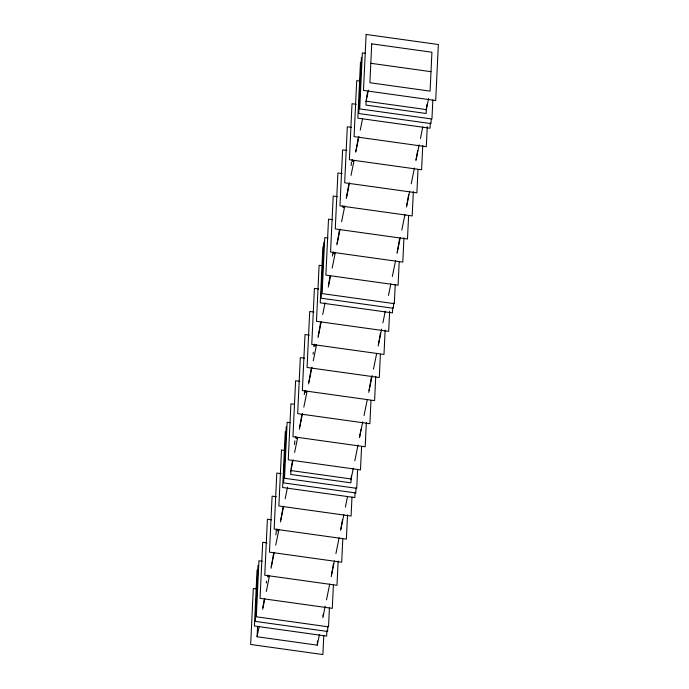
<?xml version="1.0" encoding="UTF-8"?>
<svg xmlns="http://www.w3.org/2000/svg" width="689" height="689" viewBox="0 0 689 689"><rect width="100%" height="100%" fill="white"/><g stroke="black" fill="none" stroke-linecap="round" stroke-linejoin="round"><path stroke-width="1.03" d="M257.057 570.01L254.422 626.008L326.646 636.085L326.896 630.797M258.005 565.393L255.361 621.392L327.585 631.469L327.835 626.18M319.412 634.621L317.267 645.154L257.083 636.757L257.574 626.249M285.263 431.503L282.628 487.502L354.852 497.579L355.093 492.291M286.202 426.887L283.567 482.886L355.791 492.962L356.041 487.674M322.874 246.826L320.23 302.824L392.454 312.901L392.704 307.613M323.813 242.209L321.169 298.208L393.393 308.284L393.643 302.996M317.267 645.154L317.465 640.951M323.778 635.534L322.883 654.55L250.658 644.473L253.302 588.475L256.489 588.923M329.42 607.827L328.524 626.852L256.299 616.776L258.943 560.777L262.13 561.225M333.381 585.133L332.287 608.378L260.063 598.302L262.698 542.312L266.953 542.906M360.476 62.148L357.832 118.146L430.057 128.223L430.306 122.943M361.415 57.531L358.771 113.53L430.995 123.607L431.202 119.378M338.135 560.992L336.99 585.297L264.765 575.22L267.401 519.222L271.647 519.816M342.786 538.97L341.684 562.215L269.459 552.139L272.103 496.14L276.349 496.735M347.532 514.829L346.386 539.125L274.162 529.049L276.806 473.059L281.052 473.644M351.984 497.027L351.089 516.044L278.864 505.967L281.508 449.969L284.695 450.417M357.625 469.321L356.73 488.337L284.505 478.269L287.141 422.271L290.327 422.71M361.587 446.627L360.485 469.872L288.269 459.796L290.904 403.806L294.091 404.245M366.333 422.486L365.187 446.791L292.963 436.714L295.607 380.716L299.853 381.31M370.983 400.464L369.89 423.709L297.665 413.633L300.309 357.634L304.555 358.228M375.738 376.323L374.592 400.619L302.368 390.542L305.012 334.553L309.258 335.138M380.388 354.292L379.294 377.538L307.07 367.461L309.706 311.462L313.96 312.057M385.142 330.152L383.988 354.447L311.772 344.379L314.408 288.381L318.654 288.975M389.638 311.29L388.691 331.366L316.466 321.289L319.11 265.291L322.297 265.739M395.228 284.652L394.332 303.668L322.107 293.592L324.752 237.593L327.938 238.041M399.189 261.958L398.096 285.194L325.871 275.118L328.515 219.128L332.761 219.722M403.943 237.817L402.798 262.113L330.574 252.036L333.209 196.038L337.464 196.632M408.594 215.786L407.492 239.031L335.267 228.955L337.911 172.956L342.157 173.55M413.34 191.645L412.194 215.941L339.97 205.865L342.614 149.875L346.86 150.469M417.99 169.615L416.897 192.86L344.672 182.783L347.316 126.785L351.562 127.379M422.745 145.474L421.599 169.778L349.375 159.702L352.01 103.703L356.265 104.297M427.249 126.621L426.302 146.688L354.077 136.611L356.713 80.622L359.899 81.061M432.838 99.974L431.943 118.99L359.718 108.914L362.354 52.915L365.54 53.363M257.083 636.757L259.228 626.223M262.655 609.377L264.8 598.844M266.307 591.463L269.52 575.668M271.027 568.296L274.239 552.492M275.738 545.12L278.959 529.324M280.457 521.952L283.679 506.148M285.177 498.776L287.537 487.192M290.758 471.397L293.118 459.804M294.616 452.432L297.622 437.687M299.336 429.264L302.549 413.46M303.84 407.139L307.053 391.343M308.56 383.971L311.988 367.116M313.271 360.795L316.492 345M317.991 337.627L321.212 321.823M322.71 314.451L325.07 302.867M328.291 287.072L330.651 275.479M332.15 268.107L335.371 252.312M336.869 244.939L340.082 229.136M341.589 221.763L344.801 205.968M346.309 198.596L349.521 182.792M351.02 175.419L354.025 160.675M355.739 152.243L358.96 136.448M360.244 130.126L362.603 118.542M366.04 101.688L368.4 90.104M322.848 617.766L325.208 606.182M326.491 599.861L329.712 584.065M331.211 576.693L334.423 560.889M335.931 553.517L339.143 537.721M340.65 530.349L343.863 514.545M345.361 507.173L347.506 496.64M350.942 479.794L353.302 468.201M354.801 460.829L358.022 445.034M359.52 437.661L362.741 421.857M364.025 415.536L367.246 399.741M368.744 392.368L372.172 375.514M373.464 369.192L376.676 353.397M378.183 346.024L381.611 329.17M382.903 322.848L385.254 311.264M388.475 295.46L390.835 283.877M392.334 276.504L395.555 260.709M397.053 253.337L400.275 237.533M401.773 230.16L404.994 214.365M406.493 206.993L409.705 191.189M411.212 183.817L414.425 168.021M415.932 160.64L419.145 144.845M420.436 138.523L422.796 126.94M426.224 110.085L428.584 98.501M370.811 63.285L431.004 71.682M342.476 519.807A29.257 2.213 -82.1 0 1 340.805 528.954M351.545 475.608A29.257 2.213 -82.1 0 1 351.209 477.52M333.407 563.955A29.257 2.213 -82.1 0 1 331.409 575.126M323.339 614.114A29.257 2.213 -82.1 0 1 323.012 616.026M417.689 150.452A29.257 2.213 -82.1 0 1 416.018 159.607M427.094 104.289A29.257 2.213 -82.1 0 1 426.422 108.173M408.62 194.599A29.257 2.213 -82.1 0 1 406.622 205.77M399.534 238.704A29.257 2.213 -82.1 0 1 397.217 251.941M360.95 429.445A29.257 2.213 -82.1 0 1 359.615 436.619M371.337 377.21A29.257 2.213 -82.1 0 1 369.011 390.448M380.414 333.106A29.257 2.213 -82.1 0 1 378.416 344.276M320.549 322.65A29.257 2.213 -82.1 0 1 318.223 335.879M315.881 345.008A29.257 2.213 -82.1 0 1 314.554 344.216M332.787 252.648A29.257 2.213 -82.1 0 1 332.494 256.101M329.953 276.478A29.257 2.213 -82.1 0 1 328.627 284.445M313.986 344.982A29.257 2.213 -82.1 0 1 313.848 346.67M313.314 352.208A29.257 2.213 -82.1 0 1 313.099 354.189M311.144 368.813A29.257 2.213 -82.1 0 1 308.827 382.05M306.484 391.18A29.257 2.213 -82.1 0 1 305.149 390.387M304.581 391.154A29.257 2.213 -82.1 0 1 304.288 394.608M301.748 414.985A29.257 2.213 -82.1 0 1 299.422 428.222M297.08 437.351A29.257 2.213 -82.1 0 1 295.753 436.559M339.35 230.307A29.257 2.213 -82.1 0 1 337.033 243.544M334.682 252.674A29.257 2.213 -82.1 0 1 333.355 251.881M351.45 161.993A29.257 2.213 -82.1 0 1 351.123 165.618M348.755 184.144A29.257 2.213 -82.1 0 1 346.429 197.373M344.087 206.502A29.257 2.213 -82.1 0 1 342.76 205.71M367.556 91.801A29.257 2.213 -82.1 0 1 366.238 99.776M358.151 137.972A29.257 2.213 -82.1 0 1 355.834 151.21M353.491 160.339A29.257 2.213 -82.1 0 1 352.157 159.538M266.505 581.137A29.257 2.213 -82.1 0 1 266.307 583.058M264.137 599.663A29.257 2.213 -82.1 0 1 262.819 607.629M276.375 529.66A29.257 2.213 -82.1 0 1 275.91 534.965M273.542 553.491A29.257 2.213 -82.1 0 1 271.216 566.728M268.874 575.858A29.257 2.213 -82.1 0 1 267.547 575.065M294.892 440.779A29.257 2.213 -82.1 0 1 294.513 444.551M292.343 461.156A29.257 2.213 -82.1 0 1 291.025 469.123M282.946 507.328A29.257 2.213 -82.1 0 1 280.621 520.557M278.278 529.686A29.257 2.213 -82.1 0 1 276.944 528.894M290.93 470.553L290.741 474.437L350.934 482.834L351.114 478.95L290.93 470.553M366.117 34.45L363.473 90.448L435.698 100.525L438.342 44.527L366.117 34.45M366.135 101.197L365.954 105.09L426.138 113.487L426.327 109.594L366.135 101.197M371.733 43.846L369.898 82.732L430.082 91.129L431.917 52.243L371.733 43.846"/></g></svg>
